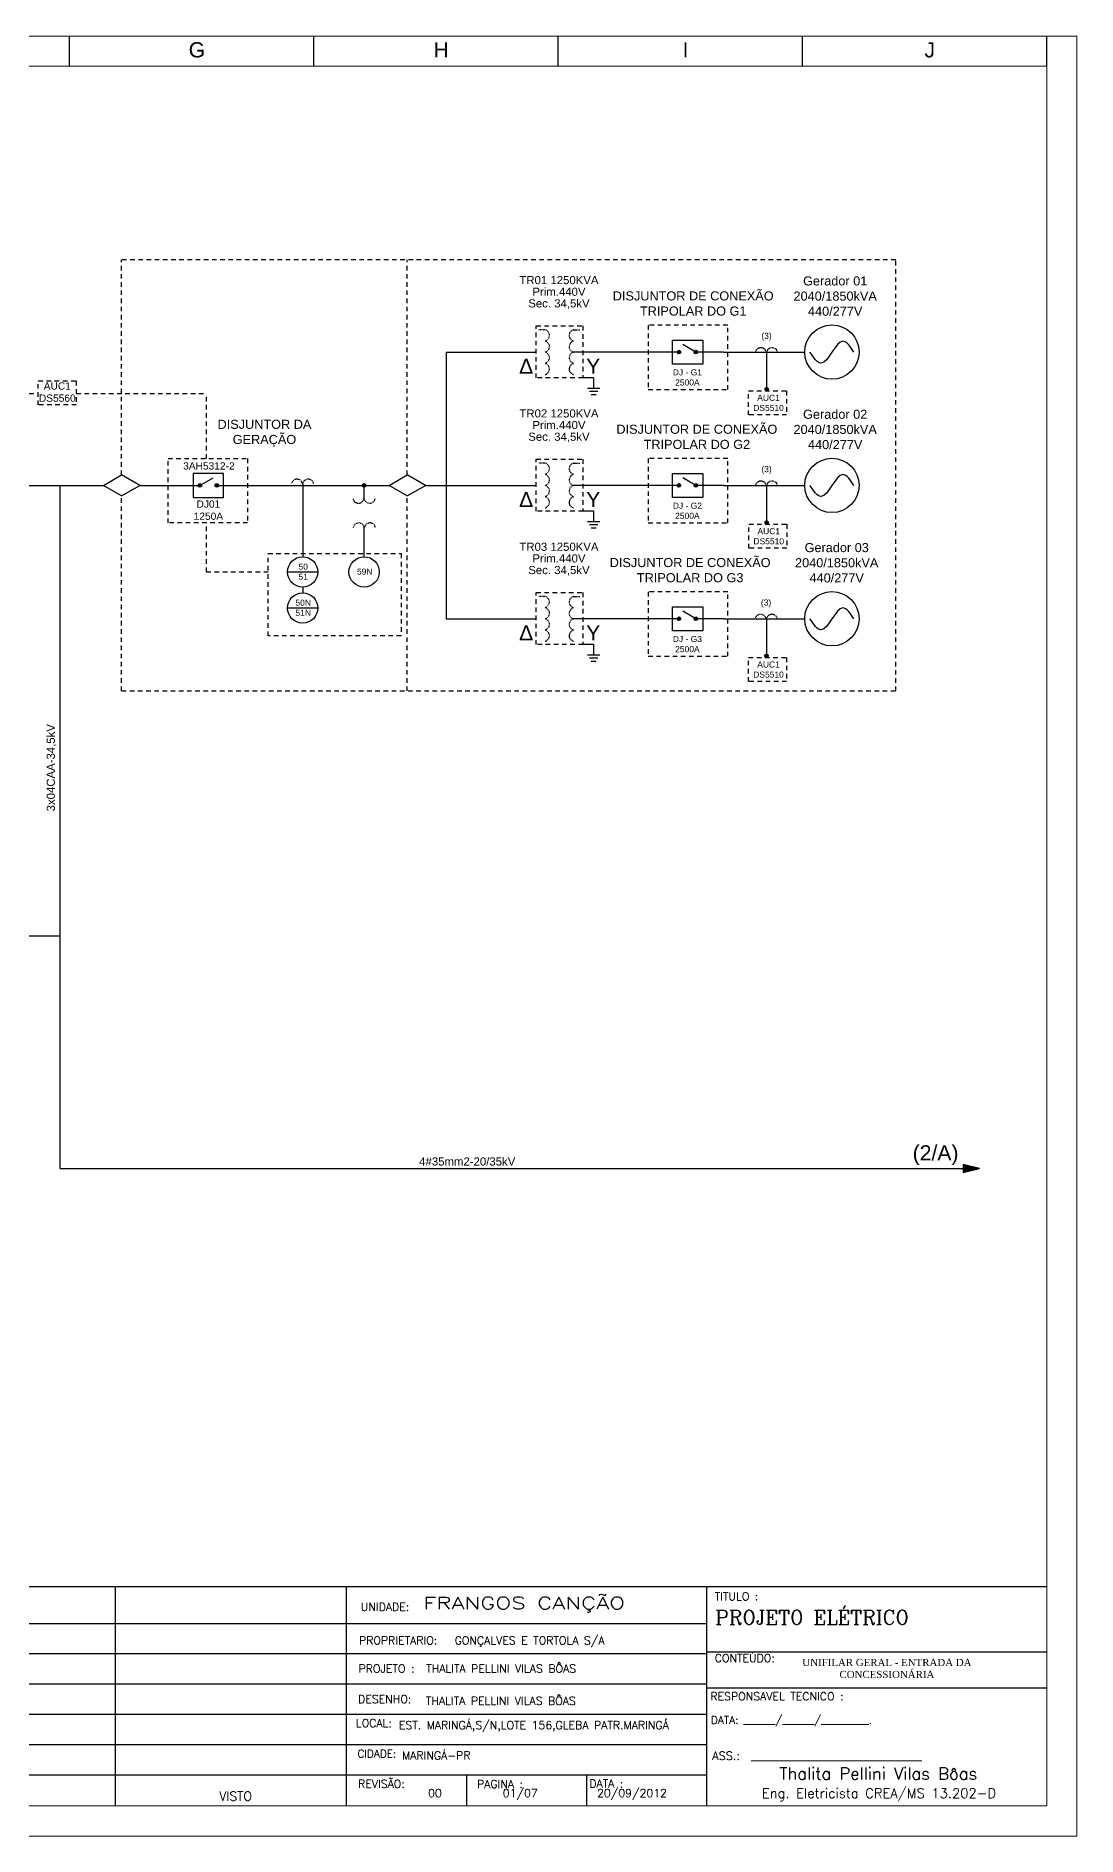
# Model space of a CAD drawing. Header units: millimetres. Extents: x 2138 to 3049, y 1106 to 2505.
# Drawn here: x 2386.3 to 2558, y 2207.9 to 2504.9 of the extents above; entities that cross this region are included whole.
import ezdxf

# ---------------------------------------------------------------- set-up
doc = ezdxf.new("R2010")
doc.units = ezdxf.units.MM
doc.linetypes.add('HIDDEN2', pattern=[0.1875, 0.125, -0.0625])
doc.linetypes.add('JIS_02_0.7', pattern=[1.35, 0.75, -0.6])
for name, color, linetype in [('CARGA', 251, 'Continuous'), ('COMPONENTES', 7, 'Continuous'), ('FORMATO', 18, 'Continuous'), ('linhas', 6, 'Continuous'), ('LUMINARIA', 5, 'Continuous'), ('PAINEL', 5, 'JIS_02_0.7'), ('REG200-290', 5, 'Continuous'), ('texto', 1, 'Continuous'), ('TIMBRE', 7, 'Continuous')]:
    doc.layers.add(name, color=color, linetype=linetype)
doc.layers.add('CARIMBO', color=6, linetype='Continuous', lineweight=15)
doc.styles.add('REGUA240', font='romans.shx', dxfattribs={"width": 1.4})
doc.styles.add('ROMANC', font='romanc', dxfattribs={"height": 0.3})
doc.styles.add('ROMANS', font='romans', dxfattribs={"height": 100})
doc.styles.get("Standard").update_dxf_attribs({"font": 'arial.ttf'})

# ---------------------------------------------------------------- blocks, each defined once
blk = doc.blocks.new('SCC SIMPLES')
at = {"layer": 'COMPONENTES'}
blk.add_line((0, -9.91), (-2.5, -5.58), dxfattribs=at)
at = {"layer": 'linhas', "color": 6}
for p, q in [((0, -4.33), (0, 0.1)), ((0, -19.02), (0, -9.91))]:
    blk.add_line(p, q, dxfattribs=at)

msp = doc.modelspace()

# ---------------------------------------------------------------- hatches: boundary and pattern name
at = {"layer": 'COMPONENTES'}
h = msp.add_hatch(color=256, dxfattribs=at)
edge = h.paths.add_edge_path()
edge.add_arc((2492.38, 2452.75), 0.3, 0, 360)
h = msp.add_hatch(color=256, dxfattribs=at)
edge = h.paths.add_edge_path()
edge.add_arc((2495.17, 2452.75), 0.3, 0, 360)
h = msp.add_hatch(color=256, dxfattribs=at)
edge = h.paths.add_edge_path()
edge.add_arc((2506.84, 2446.63), 0.3, 0, 360)
h = msp.add_hatch(color=256, dxfattribs=at)
edge = h.paths.add_edge_path()
edge.add_arc((2413.34, 2430.75), 0.3, 0, 360)
h = msp.add_hatch(color=256, dxfattribs=at)
edge = h.paths.add_edge_path()
edge.add_arc((2416.13, 2430.75), 0.3, 0, 360)
h = msp.add_hatch(color=256, dxfattribs=at)
edge = h.paths.add_edge_path()
edge.add_arc((2440.45, 2430.75), 0.3, 0, 360)
h = msp.add_hatch(color=256, dxfattribs=at)
edge = h.paths.add_edge_path()
edge.add_arc((2492.38, 2430.75), 0.3, 0, 360)
h = msp.add_hatch(color=256, dxfattribs=at)
edge = h.paths.add_edge_path()
edge.add_arc((2495.17, 2430.75), 0.3, 0, 360)
h = msp.add_hatch(color=256, dxfattribs=at)
edge = h.paths.add_edge_path()
edge.add_arc((2506.84, 2424.63), 0.3, 0, 360)
h = msp.add_hatch(color=256, dxfattribs=at)
edge = h.paths.add_edge_path()
edge.add_arc((2492.38, 2408.75), 0.3, 0, 360)
h = msp.add_hatch(color=256, dxfattribs=at)
edge = h.paths.add_edge_path()
edge.add_arc((2495.17, 2408.75), 0.3, 0, 360)
h = msp.add_hatch(color=256, dxfattribs=at)
edge = h.paths.add_edge_path()
edge.add_arc((2506.8, 2402.63), 0.3, 0, 360)
at = {"layer": 'linhas'}
msp.add_hatch(color=256, dxfattribs=at).paths.add_polyline_path([(2541.97, 2318.04), (2539.27, 2318.72), (2539.27, 2317.37)])

# ---------------------------------------------------------------- linework, layer by layer
at = {"layer": 'CARGA'}
for p, q in [((2427.8, 2416.48), (2432.8, 2416.48)), ((2432.8, 2410.53), (2427.8, 2410.53))]:
    msp.add_line(p, q, dxfattribs=at)
for points in [[(2496.29, 2450.75), (2491.29, 2450.75), (2491.29, 2454.75), (2496.29, 2454.75)], [(2412.22, 2428.75), (2417.22, 2428.75), (2417.22, 2432.75), (2412.22, 2432.75)], [(2496.29, 2428.75), (2491.29, 2428.75), (2491.29, 2432.75), (2496.29, 2432.75)], [(2496.29, 2406.75), (2491.29, 2406.75), (2491.29, 2410.75), (2496.29, 2410.75)]]:
    msp.add_lwpolyline(points, close=True, dxfattribs=at)
for centre in [(2430.3, 2416.48), (2440.44, 2416.48), (2430.3, 2410.53)]:
    msp.add_circle(centre, 2.5, dxfattribs=at)
at = {"layer": 'CARIMBO', "color": 7}
for p, q in [((2558.04, 2504.91), (2137.54, 2504.91)), ((2558.04, 2504.91), (2558.04, 2207.91)), ((2558.04, 2207.91), (2137.54, 2207.91))]:
    msp.add_line(p, q, dxfattribs=at)
at = {"layer": 'CARIMBO', "color": 12}
for p, q in [((2553.04, 2499.91), (2150.04, 2499.91)), ((2553.04, 2499.91), (2553.04, 2212.91)), ((2553.04, 2212.91), (2150.04, 2212.91))]:
    msp.add_line(p, q, dxfattribs=at)
at = {"layer": 'COMPONENTES', "color": 1, "linetype": 'JIS_02_0.7'}
for p, q in [((2400.43, 2432.49), (2400.43, 2468)), ((2528.15, 2468), (2400.43, 2468)), ((2447.55, 2432.49), (2447.55, 2468)), ((2528.15, 2396.84), (2528.15, 2468)), ((2400.43, 2396.84), (2400.43, 2429.03)), ((2447.55, 2396.84), (2447.55, 2429.03)), ((2528.15, 2396.84), (2528.15, 2429.03)), ((2400.43, 2396.84), (2528.15, 2396.84))]:
    msp.add_line(p, q, dxfattribs=at)
at = {"layer": 'COMPONENTES', "color": 0, "linetype": 'HIDDEN2'}
for p, q in [((2470.28, 2456.43), (2469.25, 2456.43)), ((2474.99, 2456.43), (2476.03, 2456.43)), ((2470.28, 2434.43), (2469.25, 2434.43)), ((2474.99, 2434.43), (2476.03, 2434.43)), ((2470.28, 2412.43), (2469.25, 2412.43)), ((2474.99, 2412.43), (2476.03, 2412.43))]:
    msp.add_line(p, q, dxfattribs=at)
at = {"layer": 'COMPONENTES'}
for centre in [(2492.38, 2452.75), (2495.17, 2452.75), (2506.84, 2446.63), (2413.34, 2430.75), (2416.13, 2430.75), (2440.45, 2430.75), (2492.38, 2430.75), (2495.17, 2430.75), (2506.84, 2424.63), (2492.38, 2408.75), (2495.17, 2408.75), (2506.8, 2402.63)]:
    msp.add_circle(centre, 0.3, dxfattribs=at)
at = {"layer": 'COMPONENTES', "color": 0, "linetype": 'HIDDEN2'}
for centre, start, end in [((2470.08, 2455.52), 282.4164, 77.5833), ((2475.19, 2455.52), 102.4167, 257.5836), ((2507.75, 2452.55), 12.4167, 167.5836), ((2470.08, 2433.52), 282.4164, 77.5833), ((2475.19, 2433.52), 102.4167, 257.5836), ((2431.21, 2430.85), 12.4167, 167.5836), ((2507.75, 2430.55), 12.4167, 167.5836), ((2441.35, 2428.75), 192.4164, 347.5833), ((2441.39, 2423.64), 12.4167, 167.5836), ((2470.08, 2411.52), 282.4164, 77.5833), ((2475.19, 2411.52), 102.4167, 257.5836), ((2507.71, 2408.55), 12.4167, 167.5836)]:
    msp.add_arc(centre, 0.93, start, end, dxfattribs=at)
at = {"layer": 'FORMATO', "linetype": 'JIS_02_0.7'}
for p, q in [((2366.28, 2445.92), (2386.68, 2445.92)), ((2392.94, 2445.92), (2414.42, 2445.92)), ((2414.42, 2435.18), (2414.42, 2445.92)), ((2414.42, 2416.48), (2414.42, 2424.57)), ((2414.42, 2416.48), (2424.6, 2416.48))]:
    msp.add_line(p, q, dxfattribs=at)
at = {"layer": 'FORMATO'}
for p, q in [((2437.54, 2249.08), (2553.04, 2249.08)), ((2496.94, 2249.08), (2496.94, 2212.91)), ((2437.54, 2243), (2496.94, 2243)), ((2437.54, 2238), (2496.94, 2238)), ((2496.94, 2238.32), (2553.04, 2238.32)), ((2437.54, 2233), (2496.94, 2233)), ((2496.94, 2232.38), (2553.04, 2232.38)), ((2437.54, 2228), (2496.94, 2228)), ((2437.54, 2223), (2496.94, 2223)), ((2437.54, 2218), (2496.94, 2218)), ((2457.34, 2218), (2457.34, 2212.91)), ((2477.14, 2218), (2477.14, 2212.91))]:
    msp.add_line(p, q, dxfattribs=at)
at = {"layer": 'FORMATO', "color": 12}
msp.add_line((2437.54, 2212.91), (2437.54, 2249.08), dxfattribs=at)
at = {"layer": 'linhas', "color": 7}
for p, q in [((2391.84, 2499.91), (2391.84, 2504.91)), ((2432.14, 2499.91), (2432.14, 2504.91)), ((2472.44, 2499.91), (2472.44, 2504.91)), ((2512.74, 2499.91), (2512.74, 2504.91)), ((2553.04, 2499.91), (2553.04, 2504.91))]:
    msp.add_line(p, q, dxfattribs=at)
at = {"layer": 'linhas'}
for p, q in [((2453.99, 2452.75), (2468.83, 2452.75)), ((2453.99, 2452.75), (2453.99, 2408.75)), ((2491.29, 2452.75), (2474.99, 2452.75)), ((2499.72, 2452.75), (2513.13, 2452.75)), ((2506.84, 2452.75), (2506.84, 2446.63)), ((2478.3, 2448.49), (2476.53, 2448.49)), ((2478.3, 2448.49), (2478.3, 2446.83)), ((2477.3, 2446.83), (2479.3, 2446.83)), ((2477.6, 2446.31), (2479, 2446.31)), ((2477.9, 2445.78), (2478.7, 2445.78)), ((2397.43, 2430.76), (2400.43, 2432.49)), ((2403.43, 2430.76), (2400.43, 2432.49)), ((2444.55, 2430.76), (2447.55, 2432.49)), ((2450.55, 2430.76), (2447.55, 2432.49)), ((2382.9, 2430.75), (2397.44, 2430.75)), ((2390.29, 2318.04), (2390.29, 2430.75)), ((2400.43, 2429.03), (2397.43, 2430.76)), ((2400.43, 2429.03), (2403.43, 2430.76)), ((2403.42, 2430.75), (2413.64, 2430.75)), ((2415.83, 2430.75), (2436.52, 2430.75)), ((2430.3, 2431.05), (2430.3, 2418.98)), ((2436.52, 2430.75), (2444.56, 2430.75)), ((2440.45, 2428.54), (2440.45, 2430.75)), ((2447.55, 2429.03), (2444.55, 2430.76)), ((2447.55, 2429.03), (2450.55, 2430.76)), ((2450.54, 2430.75), (2468.83, 2430.75)), ((2491.29, 2430.75), (2474.99, 2430.75)), ((2499.72, 2430.75), (2513.13, 2430.75)), ((2506.84, 2430.75), (2506.84, 2424.63)), ((2478.3, 2426.49), (2476.53, 2426.49)), ((2478.3, 2426.49), (2478.3, 2424.83)), ((2440.44, 2418.98), (2440.44, 2423.84)), ((2477.3, 2424.83), (2479.3, 2424.83)), ((2477.6, 2424.31), (2479, 2424.31)), ((2477.9, 2423.78), (2478.7, 2423.78)), ((2430.3, 2413.98), (2430.3, 2413.03)), ((2453.99, 2408.75), (2468.83, 2408.75)), ((2491.29, 2408.75), (2474.99, 2408.75)), ((2499.72, 2408.75), (2513.13, 2408.75)), ((2506.8, 2408.75), (2506.8, 2402.63)), ((2478.3, 2404.49), (2476.53, 2404.49)), ((2477.3, 2402.83), (2479.3, 2402.83)), ((2478.3, 2404.49), (2478.3, 2402.83)), ((2477.6, 2402.31), (2479, 2402.31)), ((2477.9, 2401.78), (2478.7, 2401.78)), ((2390.29, 2356.4), (2356.48, 2356.4)), ((2390.29, 2318.04), (2539.15, 2318.04))]:
    msp.add_line(p, q, dxfattribs=at)
at = {"layer": 'linhas', "linetype": 'JIS_02_0.7'}
for p, q in [((2386.68, 2448), (2392.94, 2448)), ((2386.68, 2444.03), (2386.68, 2448)), ((2392.94, 2448), (2392.94, 2444.03)), ((2503.87, 2446.36), (2510.13, 2446.36)), ((2503.87, 2442.39), (2503.87, 2446.36)), ((2510.13, 2446.36), (2510.13, 2442.39)), ((2392.94, 2444.03), (2386.68, 2444.03)), ((2510.13, 2442.39), (2503.87, 2442.39)), ((2503.91, 2424.36), (2510.16, 2424.36)), ((2503.91, 2420.39), (2503.91, 2424.36)), ((2510.16, 2424.36), (2510.16, 2420.39)), ((2424.6, 2419.5), (2446.54, 2419.5)), ((2424.6, 2405.92), (2424.6, 2419.5)), ((2446.54, 2419.5), (2446.54, 2405.92)), ((2510.16, 2420.39), (2503.91, 2420.39)), ((2446.54, 2405.92), (2424.6, 2405.92)), ((2503.87, 2402.36), (2510.13, 2402.36)), ((2503.87, 2398.39), (2503.87, 2402.36)), ((2510.13, 2402.36), (2510.13, 2398.39)), ((2510.13, 2398.39), (2503.87, 2398.39))]:
    msp.add_line(p, q, dxfattribs=at)
at = {"layer": 'linhas'}
msp.add_lwpolyline([(2539.27, 2317.37), (2541.97, 2318.04), (2539.27, 2318.72), (2539.27, 2317.37)], dxfattribs=at)
for centre in [(2517.61, 2452.75), (2517.61, 2430.75), (2517.61, 2408.75)]:
    msp.add_circle(centre, 4.48, dxfattribs=at)
for points in [[(2521.23, 2452.75), (2519.42, 2454.56), (2515.8, 2450.94), (2513.99, 2452.75)], [(2521.23, 2430.75), (2519.42, 2432.56), (2515.8, 2428.94), (2513.99, 2430.75)], [(2521.23, 2408.75), (2519.42, 2410.56), (2515.8, 2406.94), (2513.99, 2408.75)]]:
    msp.add_spline(points, degree=3, dxfattribs=at)
at = {"layer": 'LUMINARIA', "color": 0, "linetype": 'HIDDEN2'}
for centre, start, end in [((2470.08, 2453.66), 282.4164, 77.5833), ((2475.19, 2453.66), 102.4167, 257.5836), ((2505.89, 2452.55), 12.4167, 167.5836), ((2470.08, 2451.84), 282.4167, 77.5836), ((2470.08, 2449.95), 282.4167, 77.5836), ((2475.19, 2451.84), 102.4164, 257.5833), ((2475.19, 2449.95), 102.4164, 257.5833), ((2470.08, 2431.66), 282.4164, 77.5833), ((2475.19, 2431.66), 102.4167, 257.5836), ((2429.35, 2430.85), 12.4167, 167.5836), ((2470.08, 2429.84), 282.4167, 77.5836), ((2475.19, 2429.84), 102.4164, 257.5833), ((2505.89, 2430.55), 12.4167, 167.5836), ((2439.5, 2428.75), 192.4164, 347.5833), ((2470.08, 2427.95), 282.4167, 77.5836), ((2475.19, 2427.95), 102.4164, 257.5833), ((2439.54, 2423.64), 12.4167, 167.5836), ((2470.08, 2409.66), 282.4164, 77.5833), ((2470.08, 2407.84), 282.4167, 77.5836), ((2475.19, 2409.66), 102.4167, 257.5836), ((2475.19, 2407.84), 102.4164, 257.5833), ((2505.85, 2408.55), 12.4167, 167.5836), ((2470.08, 2405.95), 282.4167, 77.5836), ((2475.19, 2405.95), 102.4164, 257.5833)]:
    msp.add_arc(centre, 0.93, start, end, dxfattribs=at)
at = {"layer": 'PAINEL', "linetype": 'JIS_02_0.7'}
for points in [[(2500.42, 2457.18), (2487.3, 2457.18), (2487.3, 2446.57), (2500.42, 2446.57)], [(2408.09, 2435.18), (2421.21, 2435.18), (2421.21, 2424.57), (2408.09, 2424.57)], [(2500.42, 2435.18), (2487.3, 2435.18), (2487.3, 2424.57), (2500.42, 2424.57)], [(2500.42, 2413.18), (2487.3, 2413.18), (2487.3, 2402.57), (2500.42, 2402.57)]]:
    msp.add_lwpolyline(points, close=True, dxfattribs=at)
at = {"layer": 'texto', "linetype": 'JIS_02_0.7'}
for points in [[(2468.83, 2448.49), (2468.83, 2457.07), (2476.53, 2457.07), (2476.53, 2448.49)], [(2468.83, 2426.49), (2468.83, 2435.07), (2476.53, 2435.07), (2476.53, 2426.49)], [(2468.83, 2404.49), (2468.83, 2413.07), (2476.53, 2413.07), (2476.53, 2404.49)]]:
    msp.add_lwpolyline(points, close=True, dxfattribs=at)
at = {"layer": 'TIMBRE'}
for p, q in [((2333, 2249.08), (2437.54, 2249.08)), ((2399.38, 2249.08), (2399.38, 2212.91)), ((2333, 2243), (2437.54, 2243)), ((2333, 2238), (2437.54, 2238)), ((2333, 2233), (2437.54, 2233)), ((2333, 2228), (2437.54, 2228)), ((2333, 2223), (2437.54, 2223)), ((2333, 2218), (2437.54, 2218))]:
    msp.add_line(p, q, dxfattribs=at)

# ---------------------------------------------------------------- block references
at = {"layer": 'linhas', "yscale": 0.5, "zscale": 0.5}
for p, xscale, rotation in [((2490.21, 2452.75), -0.5, 90), ((2418.3, 2430.75), 0.5, 270), ((2490.21, 2430.75), -0.5, 90), ((2490.21, 2408.75), -0.5, 90)]:
    msp.add_blockref('SCC SIMPLES', p, dxfattribs=dict(at, xscale=xscale, rotation=rotation))

# ---------------------------------------------------------------- texts
at = {"layer": 'CARGA', "char_height": 1, "attachment_point": 1}
for s, insert in [('50\\P51', (2429.61, 2417.86)), ('\\pxqc;59N', (2437.82, 2417.04)), ('\\pxqc;50N\\P51N', (2427.67, 2411.91))]:
    msp.add_mtext_dynamic_manual_height_columns(s, width=5.4263, gutter_width=12.5, heights=[0], dxfattribs=dict(at, insert=insert))
at = {"layer": 'FORMATO', "color": 4, "style": 'ROMANS'}
for s, height, p in [('UNIDADE:', 1.32, (2439.89, 2245.05)), ('TITULO :', 1.32, (2498.28, 2246.79)), ('PROPRIETARIO:', 1.32, (2439.59, 2239.53)), ('CONTEÚDO:', 1.32, (2498.28, 2236.6)), ('PROJETO :', 1.32, (2439.51, 2234.87)), ('DESENHO:', 1.32, (2439.45, 2229.83)), ('RESPONSAVEL TECNICO :', 1.32, (2497.56, 2230.3)), ('DATA: ______/______/_________.', 1.2672, (2497.66, 2226.43)), (' LOCAL:', 1.32, (2438.16, 2225.88)), ('CIDADE:', 1.267, (2439.33, 2220.86)), ('ASS.:  ______________________________', 1.3662, (2497.87, 2220.47)), ('Thalita Pellini Vilas Bôas', 1.98, (2508.92, 2217.21)), ('REVISÃO:', 1.32, (2439.45, 2215.86)), ('PAGINA :', 1.32, (2459.06, 2215.83)), ('DATA :', 1.32, (2477.59, 2215.89)), ('Eng. Eletricista CREA/MS 13.202-D', 1.584, (2506.06, 2214.18))]:
    msp.add_text(s, height=height, dxfattribs=at).set_placement(p)
at = {"layer": 'FORMATO', "color": 5}
for s, height, style, p in [('PROJETO ELÉTRICO', 2.376, 'ROMANC', (2498.36, 2242.8)), ('GONÇALVES E TORTOLA S/A', 1.32, 'ROMANS', (2455.37, 2239.52)), ('THALITA PELLINI VILAS BÔAS', 1.32, 'ROMANS', (2450.68, 2234.87)), ('THALITA PELLINI VILAS BÔAS', 1.32, 'ROMANS', (2450.63, 2229.55)), ('EST. MARINGÁ,S/N,LOTE 156,GLEBA PATR.MARINGÁ', 1.32, 'ROMANS', (2446.17, 2225.54)), ('MARINGÁ-PR', 1.32, 'ROMANS', (2446.68, 2220.54)), ('00', 1.32, 'ROMANS', (2450.99, 2214.33)), ('01/07', 1.32, 'ROMANS', (2463.31, 2214.33)), ('20/09/2012', 1.32, 'ROMANS', (2478.86, 2214.33))]:
    msp.add_text(s, height=height, dxfattribs=dict(at, style=style)).set_placement(p)
at = {"layer": 'linhas', "color": 2, "attachment_point": 1}
for s, width, insert, char_height in [('\\pxqc;{\\C7;G}', 4.6452, (2410.53, 2503.88), 2.5), ('\\pxqc;{\\C7;H}', 4.6452, (2450.83, 2503.88), 2.5), ('\\pxqc;{\\C7;I}', 4.6452, (2491.13, 2503.88), 2.5), ('\\pxqc;{\\C7;J}', 4.6452, (2531.43, 2503.88), 2.5), ('\\pxqc;{\\C256;(2/A)}', 9.9413, (2529.74, 2321.88), 2.5), ('\\pxqc;{\\fTimes New Roman|b0|i0|c0|p18;\\C5;UNIFILAR GERAL - ENTRADA DA CONCESSIONÁRIA}', 32.6226, (2510.37, 2237.14), 1.188)]:
    msp.add_mtext_dynamic_manual_height_columns(s, width=width, gutter_width=12.5, heights=[0], dxfattribs=dict(at, insert=insert, char_height=char_height))
at = {"layer": 'REG200-290', "style": 'REGUA240', "width": 1.4}
msp.add_text('FRANGOS CANÇÃO', height=1.98, dxfattribs=at).set_placement((2450.21, 2245.36))
at = {"layer": 'texto', "color": 150, "style": 'ROMANS'}
msp.add_text('VISTO', height=1.5, dxfattribs=at).set_placement((2416.54, 2213.74))
at = {"layer": 'texto', "char_height": 2.8, "attachment_point": 1, "line_spacing_factor": 0.857143}
for s, insert in [('\\pxqc;{\\H0.48x;TR01 1250KVA\\PPrim.440V \\PSec. 34,5kV}', (2465.99, 2465.31)), ('\\pxqc;{\\H0.48x;TR02 1250KVA\\PPrim.440V \\PSec. 34,5kV}', (2465.99, 2443.31)), ('\\pxqc;{\\H0.48x;TR03 1250KVA\\PPrim.440V \\PSec. 34,5kV}', (2465.99, 2421.31))]:
    msp.add_mtext_dynamic_manual_height_columns(s, width=13.1751, gutter_width=12.5, heights=[0], dxfattribs=dict(at, insert=insert))
at = {"layer": 'texto'}
for s, width, gutter_width, heights, insert, char_height, attachment_point in [('\\pxqc;Gerador 01\\P2040/1850kVA\\P440/277V', 15.8884, 15.22, [12.08], (2526.09, 2465.25), 1.5, 3), ('\\pxqc;DISJUNTOR DE CONEXÃO TRIPOLAR DO G1', 27.6521, 12.5, [4.69], (2480.9, 2462.78), 1.5, 1), ('\\pxqc;(3)', 1.7417, 12.5, [0], (2505.95, 2455.94), 1, 1), ('Δ         Y', 13.854, 12.5, [0], (2466, 2451.68), 2.5, 1), ('\\pxqc;AUC1\\PDS5560', 8.9162, 12.5, [0], (2385.36, 2447.76), 1.2, 1), ('\\pxqc;DJ - G1\\P2500A', 6.6287, 12.5, [0], (2497.08, 2449.91), 1, 3), ('\\pxqc;AUC1\\PDS5510', 8.9162, 12.5, [0], (2502.69, 2445.71), 1, 1), ('\\pxqc;DISJUNTOR DA GERAÇÃO', 17.467, 12.5, [0], (2415.26, 2441.59), 1.5, 1), ('\\pxqc;Gerador 02\\P2040/1850kVA\\P440/277V', 15.8884, 15.22, [9.39], (2526.09, 2443.25), 1.5, 3), ('\\pxqc;DISJUNTOR DE CONEXÃO TRIPOLAR DO G2', 28.8578, 12.5, [4.69], (2480.9, 2440.78), 1.5, 1), ('\\pxqc;3AH5312-2', 8.9376, 12.5, [0], (2410.36, 2434.57), 1.2, 1), ('\\pxqc;(3)', 1.7417, 12.5, [0], (2505.95, 2433.94), 1, 1), ('Δ         Y', 13.854, 12.5, [0], (2466, 2429.68), 2.5, 1), ('\\pxqc;DJ01\\P1250A', 6.6287, 12.5, [0], (2411.43, 2428.28), 1.2, 1), ('\\pxqc;DJ - G2\\P2500A', 6.6287, 12.5, [0], (2497.08, 2427.91), 1, 3), ('\\pxqc;AUC1\\PDS5510', 8.9162, 12.5, [0], (2502.73, 2423.71), 1, 1), ('\\pxqc;Gerador 03\\P2040/1850kVA\\P440/277V', 15.3827, 0, [8.04], (2526.09, 2421.25), 1.5, 3), ('\\pxqc;DISJUNTOR DE CONEXÃO TRIPOLAR DO G3', 26.6408, 12.5, [4.69], (2480.9, 2418.78), 1.5, 1), ('\\pxqc;(3)', 1.7417, 12.5, [0], (2505.87, 2411.94), 1, 1), ('Δ         Y', 13.854, 12.5, [0], (2466, 2407.68), 2.5, 1), ('\\pxqc;DJ - G3\\P2500A', 6.6287, 12.5, [0], (2497.08, 2405.91), 1, 3), ('\\pxqc;AUC1\\PDS5510', 8.9162, 12.5, [0], (2502.69, 2401.71), 1, 1), ('\\pxqr;{\\H0.48x;4#35mm2-20/35kV}', 23.2867, 12.5, [0], (2442.09, 2319.88), 2.8, 1)]:
    msp.add_mtext_dynamic_manual_height_columns(s, width=width, gutter_width=gutter_width, heights=heights, dxfattribs=dict(at, insert=insert, char_height=char_height, attachment_point=attachment_point))
at = {"layer": 'texto', "insert": (2388.07, 2368.09), "char_height": 2.8, "attachment_point": 1, "rotation": 90}
msp.add_mtext_dynamic_manual_height_columns('\\pxqr;{\\H0.48x;3x04CAA-34,5kV}', width=23.2867, gutter_width=12.5, heights=[0], dxfattribs=at)

doc.saveas('drawing.dxf')
